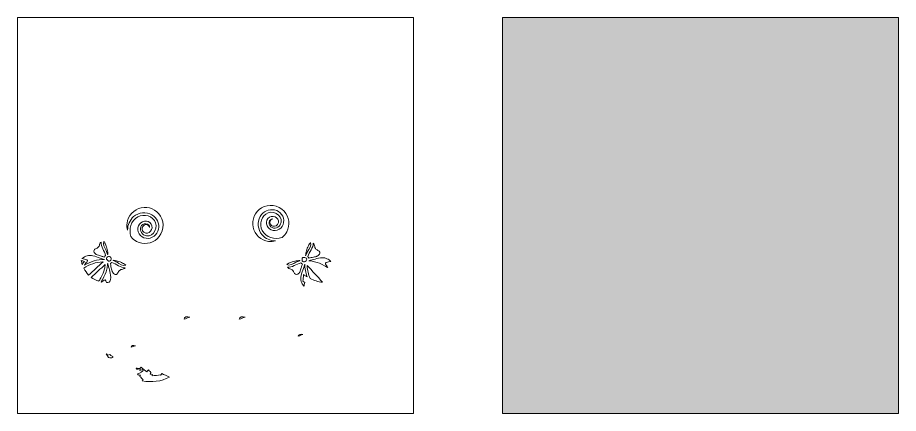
# Model space of a CAD drawing. Header units: inches. Extents: x 843 to 4582, y -2318 to 1360.
# Drawn here: x 2402 to 4582, y -2318 to -1338 of the extents above; entities that cross this region are included whole.
import ezdxf

# ---------------------------------------------------------------- set-up
doc = ezdxf.new("R2010")
doc.units = ezdxf.units.IN
doc.header["$MEASUREMENT"] = 0
doc.layers.add('Layer 1', color=7, linetype='Continuous')

msp = doc.modelspace()

# ---------------------------------------------------------------- hatches: boundary and pattern name
at = {"layer": 'Layer 1', "true_color": 0x264847}
h = msp.add_hatch(color=129, dxfattribs=at)
h.dxf.hatch_style = 2
h.paths.add_polyline_path([(4581.8, -1338.1), (4581.8, -2317.7), (3602.2, -2317.7), (3602.2, -1338.1)])

# ---------------------------------------------------------------- linework, layer by layer
at = {"layer": 'Layer 1', "lineweight": 0}
for points in [[(2402.2, -1338.1), (2402.2, -2317.7), (3381.8, -2317.7), (3381.8, -1338.1), (2402.2, -1338.1)], [(4581.8, -1338.1), (4581.8, -2317.7), (3602.2, -2317.7), (3602.2, -1338.1), (4581.8, -1338.1)]]:
    msp.add_lwpolyline(points, dxfattribs=at)
for points, knots in [([(2714.7, -1869), (2727.4, -1878.1), (2740.2, -1860.8), (2732.7, -1849.1), (2724.9, -1837), (2706.8, -1841), (2701.5, -1853.1), (2695.3, -1867.2), (2705.5, -1882), (2720, -1884.2), (2734.7, -1886.4), (2747.7, -1876.1), (2750.8, -1861.9), (2753.9, -1847.9), (2747.2, -1833.3), (2734.7, -1826.3), (2720.3, -1818.2), (2702, -1820), (2689.3, -1830.7), (2679.5, -1839), (2674.6, -1851.3), (2674.2, -1863.9), (2672.7, -1858.5), (2672.3, -1852.7), (2673, -1847), (2675.2, -1828.3), (2689.7, -1812.6), (2708.1, -1808.7), (2726.5, -1804.8), (2745.9, -1813.2), (2755.7, -1829.3), (2766.8, -1847.5), (2763, -1870.8), (2747.7, -1885.4), (2733.7, -1897.8), (2713.5, -1901), (2696.7, -1892.2), (2691.3, -1889.4), (2686.6, -1885.5), (2682.9, -1880.9), (2682.9, -1880.6), (2682.8, -1880.3), (2682.7, -1880), (2677.1, -1862.2), (2682.2, -1840.3), (2699.8, -1831.3), (2715.3, -1823.3), (2737.4, -1828.5), (2743.6, -1845.9), (2750, -1863.6), (2732.9, -1887.1), (2713.8, -1875.4), (2705.2, -1870.1), (2702.5, -1856), (2712, -1849.9), (2716.4, -1847.1), (2723.2, -1847.4), (2726.7, -1851.6), (2728.2, -1853.4), (2728.9, -1855.7), (2728.8, -1857.9), (2728.6, -1856.3), (2727.8, -1854.5), (2726.1, -1852.7), (2716.2, -1842.9), (2703.6, -1861.1), (2714.7, -1869)], [0, 0, 0, 0, 1, 1, 1, 2, 2, 2, 3, 3, 3, 4, 4, 4, 5, 5, 5, 6, 6, 6, 7, 7, 7, 8, 8, 8, 9, 9, 9, 10, 10, 10, 11, 11, 11, 12, 12, 12, 13, 13, 13, 14, 14, 14, 15, 15, 15, 16, 16, 16, 17, 17, 17, 18, 18, 18, 19, 19, 19, 20, 20, 20, 21, 21, 21, 22, 22, 22, 22]), ([(3045.3, -1850.2), (3054.4, -1837.6), (3037.1, -1824.8), (3025.4, -1832.2), (3013.2, -1840), (3017.2, -1858.1), (3029.3, -1863.5), (3043.4, -1869.7), (3058.3, -1859.5), (3060.4, -1845), (3062.7, -1830.2), (3052.4, -1817.3), (3038.2, -1814.2), (3024.2, -1811.1), (3009.5, -1817.7), (3002.5, -1830.2), (2994.5, -1844.7), (2996.3, -1863), (3007, -1875.6), (3015.3, -1885.4), (3027.6, -1890.4), (3040.1, -1890.8), (3034.7, -1892.2), (3029, -1892.7), (3023.3, -1892), (3004.5, -1889.8), (2988.9, -1875.3), (2985, -1856.8), (2981.1, -1838.4), (2989.4, -1819.1), (3005.5, -1809.3), (3023.8, -1798.2), (3047.1, -1802), (3061.7, -1817.2), (3074.1, -1831.2), (3077.3, -1851.4), (3068.5, -1868.2), (3065.7, -1873.7), (3061.8, -1878.3), (3057.2, -1882.1), (3056.9, -1882.1), (3056.6, -1882.1), (3056.3, -1882.2), (3038.5, -1887.9), (3016.6, -1882.7), (3007.5, -1865.1), (2999.6, -1849.7), (3004.8, -1827.6), (3022.2, -1821.3), (3039.9, -1815), (3063.4, -1832), (3051.6, -1851.2), (3046.4, -1859.8), (3032.2, -1862.4), (3026.2, -1853), (3023.4, -1848.6), (3023.7, -1841.8), (3027.8, -1838.3), (3029.6, -1836.8), (3031.9, -1836), (3034.1, -1836.2), (3032.5, -1836.3), (3030.8, -1837.1), (3029, -1838.9), (3019.1, -1848.7), (3037.3, -1861.4), (3045.3, -1850.2)], [0, 0, 0, 0, 1, 1, 1, 2, 2, 2, 3, 3, 3, 4, 4, 4, 5, 5, 5, 6, 6, 6, 7, 7, 7, 8, 8, 8, 9, 9, 9, 10, 10, 10, 11, 11, 11, 12, 12, 12, 13, 13, 13, 14, 14, 14, 15, 15, 15, 16, 16, 16, 17, 17, 17, 18, 18, 18, 19, 19, 19, 20, 20, 20, 21, 21, 21, 22, 22, 22, 22]), ([(2619.6, -1927), (2618.2, -1928.1), (2617.3, -1929.4), (2616.9, -1930.8), (2614.5, -1930.1), (2612, -1929.2), (2609.9, -1928.6), (2609.2, -1928.4), (2608.5, -1928.1), (2607.7, -1927.9), (2604.1, -1926.7), (2600.4, -1925.2), (2596.6, -1924), (2596.2, -1923.7), (2595.8, -1923.5), (2595.5, -1923.2), (2592.4, -1920.9), (2589.9, -1917.6), (2591.6, -1913.8), (2593, -1910.9), (2593.9, -1911), (2596.5, -1909.7), (2599.6, -1908.1), (2602, -1906.6), (2603.7, -1903.5), (2604.4, -1902.4), (2604.8, -1901.1), (2605.2, -1899.9), (2606.6, -1896), (2605.8, -1895.2), (2609.2, -1893.7), (2607.2, -1904.2), (2617.6, -1916.2), (2619.6, -1927)], [0, 0, 0, 0, 1, 1, 1, 2, 2, 2, 3, 3, 3, 4, 4, 4, 5, 5, 5, 6, 6, 6, 7, 7, 7, 8, 8, 8, 9, 9, 9, 10, 10, 10, 11, 11, 11, 11]), ([(2624.9, -1924.5), (2624.1, -1920.9), (2622.8, -1917.5), (2621.1, -1914.1), (2618.6, -1908.6), (2611.7, -1898.1), (2615.6, -1891.9), (2616.5, -1892.5), (2617.2, -1893.6), (2617.8, -1895.2), (2618.2, -1895.8), (2618.5, -1896.5), (2618.9, -1897.1), (2620.2, -1899.7), (2621.3, -1902.8), (2622.2, -1905.5), (2623.6, -1909.9), (2624.6, -1914.4), (2625.2, -1919), (2625.4, -1920.8), (2625.7, -1922.5), (2625.8, -1924.3), (2625.5, -1924.4), (2625.2, -1924.4), (2624.9, -1924.5)], [0, 0, 0, 0, 1, 1, 1, 2, 2, 2, 3, 3, 3, 4, 4, 4, 5, 5, 5, 6, 6, 6, 7, 7, 7, 8, 8, 8, 8]), ([(3119.9, -1916.6), (3118, -1919.9), (3116.3, -1923.2), (3115.3, -1926.7), (3115.1, -1926.6), (3114.9, -1926.6), (3114.7, -1926.5), (3115.2, -1922.9), (3115.8, -1919.2), (3116.8, -1915.6), (3118.1, -1911.2), (3119.8, -1906.9), (3121.9, -1902.8), (3122.7, -1901.2), (3123.6, -1899.5), (3124.7, -1898), (3125.5, -1896.5), (3126.3, -1895.5), (3127.2, -1895), (3130.6, -1901.4), (3122.9, -1911.4), (3119.9, -1916.6)], [0, 0, 0, 0, 1, 1, 1, 2, 2, 2, 3, 3, 3, 4, 4, 4, 5, 5, 5, 6, 6, 6, 7, 7, 7, 7]), ([(3133.3, -1896.7), (3135.4, -1897.2), (3136.4, -1898.5), (3136.3, -1900.6), (3137.5, -1903.4), (3137.3, -1906.6), (3139, -1909.3), (3140.5, -1911.6), (3142.5, -1912.9), (3144.8, -1914.3), (3147.7, -1915.9), (3150.6, -1916.3), (3150.1, -1921.2), (3149.8, -1924), (3145.9, -1927.1), (3143.7, -1928.3), (3143.1, -1928.6), (3142.5, -1928.9), (3141.9, -1929.2), (3138.4, -1930), (3134.9, -1930.9), (3131.4, -1931.7), (3131.1, -1931.8), (3130.9, -1931.8), (3130.7, -1931.8), (3127.9, -1932.3), (3125.2, -1932.7), (3122.4, -1933.1), (3122.2, -1932.3), (3121.8, -1931.5), (3121.3, -1930.8), (3121.2, -1930.5), (3121, -1930.2), (3120.7, -1929.9), (3120.6, -1929.8), (3120.5, -1929.6), (3120.4, -1929.5), (3123.3, -1918.8), (3134.9, -1907.5), (3133.3, -1896.7)], [0, 0, 0, 0, 1, 1, 1, 2, 2, 2, 3, 3, 3, 4, 4, 4, 5, 5, 5, 6, 6, 6, 7, 7, 7, 8, 8, 8, 9, 9, 9, 10, 10, 10, 11, 11, 11, 12, 12, 12, 13, 13, 13, 13]), ([(2567.5, -1941.4), (2565.4, -1943.8), (2563.8, -1946.4), (2562.4, -1949.2), (2561.8, -1947.5), (2561.2, -1945.7), (2560.8, -1943.9), (2560.4, -1942.5), (2560.1, -1941), (2559.8, -1939.6), (2562.4, -1940), (2564.9, -1940.6), (2567.5, -1941.4)], [0, 0, 0, 0, 1, 1, 1, 2, 2, 2, 3, 3, 3, 4, 4, 4, 4]), ([(2606.1, -1933.1), (2609.6, -1934.3), (2613, -1935.6), (2616.5, -1936.6), (2616.6, -1936.6), (2616.8, -1936.6), (2616.9, -1936.7), (2617, -1936.7), (2617, -1936.8), (2617, -1936.9), (2599.7, -1936.3), (2582.3, -1941.9), (2567.6, -1951), (2569.3, -1947.8), (2571.4, -1944.9), (2574.1, -1942.2), (2575.7, -1940.6), (2575, -1938.3), (2573.1, -1937.5), (2569.3, -1936), (2565.4, -1934.9), (2561.5, -1934.3), (2569.5, -1928.6), (2578.1, -1924.6), (2588.6, -1927.4), (2594.5, -1928.9), (2600.3, -1931.2), (2606.1, -1933.1)], [0, 0, 0, 0, 1, 1, 1, 2, 2, 2, 3, 3, 3, 4, 4, 4, 5, 5, 5, 6, 6, 6, 7, 7, 7, 8, 8, 8, 9, 9, 9, 9]), ([(2631.3, -1940.4), (2626.3, -1944.4), (2617.4, -1932.8), (2625, -1930.2), (2627.5, -1929.3), (2631.4, -1929.2), (2632.9, -1931.9), (2634.2, -1934.4), (2633.2, -1938.4), (2631.3, -1940.4)], [0, 0, 0, 0, 1, 1, 1, 2, 2, 2, 3, 3, 3, 3]), ([(2638.3, -1939), (2638.3, -1938.8), (2638.4, -1938.6), (2638.4, -1938.5), (2642.1, -1939), (2645.8, -1939.5), (2649.3, -1940.6), (2653.8, -1941.9), (2658, -1943.5), (2662.1, -1945.6), (2663.7, -1946.5), (2665.5, -1947.3), (2666.9, -1948.5), (2668.4, -1949.2), (2669.5, -1950), (2670, -1950.9), (2663.5, -1954.3), (2653.5, -1946.6), (2648.3, -1943.6), (2645, -1941.7), (2641.8, -1940.1), (2638.3, -1939)], [0, 0, 0, 0, 1, 1, 1, 2, 2, 2, 3, 3, 3, 4, 4, 4, 5, 5, 5, 6, 6, 6, 7, 7, 7, 7]), ([(3068.2, -1949.3), (3068.8, -1948.5), (3069.9, -1947.8), (3071.4, -1947.1), (3072.1, -1946.8), (3072.7, -1946.5), (3073.4, -1946.1), (3075.9, -1944.7), (3079, -1943.6), (3081.7, -1942.8), (3086.2, -1941.3), (3090.7, -1940.4), (3095.3, -1939.8), (3097, -1939.5), (3098.8, -1939.3), (3100.6, -1939.1), (3100.6, -1939.5), (3100.7, -1939.8), (3100.8, -1940.1), (3097.2, -1940.8), (3093.8, -1942.2), (3090.4, -1943.8), (3084.9, -1946.4), (3074.3, -1953.3), (3068.2, -1949.3)], [0, 0, 0, 0, 1, 1, 1, 2, 2, 2, 3, 3, 3, 4, 4, 4, 5, 5, 5, 6, 6, 6, 7, 7, 7, 8, 8, 8, 8]), ([(3116.7, -1933.6), (3120.7, -1938.7), (3109.1, -1947.5), (3106.4, -1939.9), (3105.6, -1937.4), (3105.5, -1933.5), (3108.2, -1932.1), (3110.7, -1930.7), (3114.7, -1931.7), (3116.7, -1933.6)], [0, 0, 0, 0, 1, 1, 1, 2, 2, 2, 3, 3, 3, 3]), ([(3164.3, -1948.6), (3166.5, -1951.2), (3168.3, -1953.9), (3169.6, -1956.8), (3166.7, -1955), (3163.8, -1953.4), (3161.5, -1952.1), (3153.8, -1947.6), (3145.5, -1944.3), (3136.8, -1942.2), (3133.1, -1941.3), (3129.2, -1940.5), (3125.4, -1940.1), (3124.4, -1940), (3123.5, -1939.9), (3122.5, -1939.8), (3125.4, -1939.2), (3128.4, -1938.1), (3131, -1937.5), (3136.2, -1936.2), (3141.5, -1935), (3146.7, -1933.7), (3154.1, -1931.9), (3160.7, -1931.3), (3167.7, -1934.9), (3171.3, -1936.7), (3174.5, -1939.1), (3177.6, -1941.8), (3173.6, -1942.1), (3169.6, -1942.9), (3165.7, -1944.1), (3163.7, -1944.7), (3162.9, -1946.9), (3164.3, -1948.6)], [0, 0, 0, 0, 1, 1, 1, 2, 2, 2, 3, 3, 3, 4, 4, 4, 5, 5, 5, 6, 6, 6, 7, 7, 7, 8, 8, 8, 9, 9, 9, 10, 10, 10, 11, 11, 11, 11]), ([(2577.9, -1975.3), (2573.3, -1970.5), (2569.3, -1964.9), (2566.2, -1958.5), (2579.7, -1948.9), (2595.7, -1943.2), (2612.3, -1942.5), (2612.7, -1942.4), (2613.1, -1942.5), (2613.5, -1942.5), (2601.7, -1953.4), (2589.8, -1964.3), (2577.9, -1975.3)], [0, 0, 0, 0, 1, 1, 1, 2, 2, 2, 3, 3, 3, 4, 4, 4, 4]), ([(2584.3, -1981), (2595.8, -1970.3), (2607.3, -1959.7), (2618.9, -1949.1), (2618.5, -1952.7), (2618.2, -1956.4), (2617.2, -1960.1), (2615.4, -1967.1), (2612.8, -1973.9), (2609.3, -1980.3), (2607.7, -1983.3), (2605.9, -1986.2), (2603.9, -1989), (2603.6, -1989.5), (2603.2, -1990.1), (2602.8, -1990.7), (2596.1, -1988.6), (2589.8, -1985.3), (2584.3, -1981)], [0, 0, 0, 0, 1, 1, 1, 2, 2, 2, 3, 3, 3, 4, 4, 4, 5, 5, 5, 6, 6, 6, 6]), ([(2622, -1993.7), (2621.7, -1992.3), (2621.3, -1990.9), (2620.9, -1989.5), (2620.3, -1987.4), (2618, -1986.6), (2616.3, -1988), (2614.2, -1989.8), (2612, -1991.3), (2609.7, -1992.5), (2609.4, -1992.5), (2609.1, -1992.4), (2608.8, -1992.3), (2610.3, -1989.8), (2611.7, -1987.2), (2612.8, -1985.3), (2617.3, -1977.6), (2620.7, -1969.2), (2622.8, -1960.6), (2623.7, -1956.8), (2624.4, -1952.9), (2624.8, -1949.1), (2624.9, -1948.2), (2625, -1947.2), (2625.1, -1946.3), (2625.7, -1949.1), (2626.8, -1952.1), (2627.5, -1954.7), (2628.7, -1960), (2630, -1965.2), (2631.3, -1970.4), (2633, -1977.8), (2633.6, -1984.4), (2630.1, -1991.5), (2629.7, -1992.1), (2629.4, -1992.6), (2629.1, -1993.2), (2626.7, -1993.5), (2624.3, -1993.6), (2622, -1993.7)], [0, 0, 0, 0, 1, 1, 1, 2, 2, 2, 3, 3, 3, 4, 4, 4, 5, 5, 5, 6, 6, 6, 7, 7, 7, 8, 8, 8, 9, 9, 9, 10, 10, 10, 11, 11, 11, 12, 12, 12, 13, 13, 13, 13]), ([(2668.2, -1957.1), (2667.7, -1959.1), (2666.5, -1960.1), (2664.4, -1960), (2661.6, -1961.2), (2658.4, -1961), (2655.7, -1962.8), (2653.4, -1964.2), (2652, -1966.2), (2650.7, -1968.6), (2649, -1971.4), (2648.6, -1974.4), (2643.8, -1973.9), (2640.9, -1973.5), (2637.8, -1969.7), (2636.6, -1967.5), (2636.3, -1966.9), (2636, -1966.2), (2635.8, -1965.6), (2634.9, -1962.1), (2634.1, -1958.6), (2633.2, -1955.1), (2633.2, -1954.9), (2633.2, -1954.6), (2633.1, -1954.4), (2632.7, -1951.7), (2632.3, -1948.9), (2631.9, -1946.2), (2632.7, -1945.9), (2633.4, -1945.6), (2634.2, -1945.1), (2634.5, -1944.9), (2634.8, -1944.8), (2635.1, -1944.5), (2635.2, -1944.4), (2635.3, -1944.2), (2635.4, -1944.1), (2646.1, -1947.1), (2657.4, -1958.6), (2668.2, -1957.1)], [0, 0, 0, 0, 1, 1, 1, 2, 2, 2, 3, 3, 3, 4, 4, 4, 5, 5, 5, 6, 6, 6, 7, 7, 7, 8, 8, 8, 9, 9, 9, 10, 10, 10, 11, 11, 11, 12, 12, 12, 13, 13, 13, 13]), ([(3103.2, -1945.4), (3104.3, -1946.7), (3105.6, -1947.6), (3107, -1948.1), (3106.3, -1950.5), (3105.4, -1953), (3104.9, -1955), (3104.6, -1955.8), (3104.4, -1956.5), (3104.1, -1957.2), (3102.9, -1960.9), (3101.5, -1964.6), (3100.2, -1968.4), (3100, -1968.7), (3099.7, -1969.1), (3099.5, -1969.5), (3097.1, -1972.6), (3093.9, -1975.1), (3090, -1973.3), (3087.1, -1972), (3087.2, -1971.1), (3086, -1968.5), (3084.4, -1965.3), (3082.9, -1963), (3079.8, -1961.2), (3078.6, -1960.6), (3077.4, -1960.2), (3076.2, -1959.7), (3072.2, -1958.4), (3071.5, -1959.1), (3069.9, -1955.7), (3080.4, -1957.7), (3092.5, -1947.4), (3103.2, -1945.4)], [0, 0, 0, 0, 1, 1, 1, 2, 2, 2, 3, 3, 3, 4, 4, 4, 5, 5, 5, 6, 6, 6, 7, 7, 7, 8, 8, 8, 9, 9, 9, 10, 10, 10, 11, 11, 11, 11]), ([(3103.7, -1976.4), (3105.2, -1970.5), (3107.5, -1964.7), (3109.4, -1958.8), (3110.5, -1955.4), (3111.9, -1951.9), (3112.8, -1948.4), (3112.9, -1948.3), (3112.9, -1948.2), (3112.9, -1948), (3113, -1948), (3113.1, -1948), (3113.1, -1948), (3112.8, -1958.6), (3114.8, -1969.3), (3118.5, -1979.3), (3117.7, -1978.9), (3116.9, -1978.4), (3116.1, -1978), (3114.3, -1976.9), (3112.5, -1975.8), (3109.8, -1974.2), (3109.1, -1980.9), (3108.6, -1986.5), (3108.2, -1990.4), (3109.8, -1991.5), (3111.5, -1992.6), (3113.2, -1993.6), (3112, -1996.9), (3111.1, -2000.1), (3110.5, -2003.5), (3104.9, -1995.4), (3100.9, -1986.9), (3103.7, -1976.4)], [0, 0, 0, 0, 1, 1, 1, 2, 2, 2, 3, 3, 3, 4, 4, 4, 5, 5, 5, 6, 6, 6, 7, 7, 7, 8, 8, 8, 9, 9, 9, 10, 10, 10, 11, 11, 11, 11]), ([(3126.1, -1983.6), (3121.8, -1973.9), (3119.2, -1963.4), (3118.7, -1952.7), (3118.7, -1952.3), (3118.7, -1951.9), (3118.7, -1951.4), (3131.5, -1965.2), (3144.2, -1979.1), (3156.9, -1992.9), (3145.6, -1992.4), (3135.7, -1988.6), (3126.1, -1983.6)], [0, 0, 0, 0, 1, 1, 1, 2, 2, 2, 3, 3, 3, 4, 4, 4, 4]), ([(2814, -2084.5), (2813.6, -2079.3), (2821.5, -2076.8), (2828.7, -2079.4), (2823.2, -2081.3), (2818.7, -2082.8), (2814, -2084.5)], [0, 0, 0, 0, 1, 1, 1, 2, 2, 2, 2]), ([(2950.8, -2084.5), (2950.5, -2079.3), (2958.3, -2076.8), (2965.6, -2079.4), (2960.1, -2081.3), (2955.5, -2082.8), (2950.8, -2084.5)], [0, 0, 0, 0, 1, 1, 1, 2, 2, 2, 2]), ([(3096.7, -2126.3), (3096.5, -2122.3), (3102.5, -2120.4), (3108.1, -2122.4), (3103.9, -2123.8), (3100.4, -2125), (3096.7, -2126.3)], [0, 0, 0, 0, 1, 1, 1, 2, 2, 2, 2]), ([(2682.8, -2154.1), (2682.6, -2150.3), (2688.4, -2148.4), (2693.8, -2150.3), (2689.7, -2151.7), (2686.3, -2152.9), (2682.8, -2154.1)], [0, 0, 0, 0, 1, 1, 1, 2, 2, 2, 2]), ([(2638.2, -2179.6), (2636.4, -2179.9), (2634.7, -2180.5), (2633, -2180.5), (2631.3, -2180.5), (2629.7, -2180), (2627.3, -2179.6), (2625.2, -2176.5), (2623.2, -2173.3), (2621.4, -2170.1), (2623.2, -2170), (2624.3, -2171.3), (2624.6, -2173.7), (2627, -2173.1), (2628.9, -2172.5), (2630.3, -2172.1), (2631.9, -2173.4), (2633.1, -2175), (2634.6, -2175.4), (2638.2, -2176.3), (2638.3, -2176.1), (2638.2, -2179.6)], [0, 0, 0, 0, 1, 1, 1, 2, 2, 2, 3, 3, 3, 4, 4, 4, 5, 5, 5, 6, 6, 6, 7, 7, 7, 7]), ([(2695.6, -2206), (2698.7, -2206), (2702.3, -2206.9), (2704.9, -2205.8), (2706, -2205.3), (2706.9, -2204.3), (2707.8, -2203.2), (2708, -2203.5), (2708.3, -2203.9), (2708.6, -2204.1), (2710.2, -2205.5), (2711.9, -2206.9), (2713.6, -2208.2), (2710.9, -2209.1), (2708.2, -2210.1), (2704.5, -2211.3), (2705.7, -2209.5), (2706.2, -2208.7), (2706.7, -2207.7), (2696.5, -2209.2), (2696.5, -2209.2), (2695.6, -2206)], [0, 0, 0, 0, 1, 1, 1, 2, 2, 2, 3, 3, 3, 4, 4, 4, 5, 5, 5, 6, 6, 6, 7, 7, 7, 7]), ([(2710.3, -2236.8), (2711.1, -2235.9), (2711.9, -2235.1), (2712.5, -2234.3), (2710, -2231.7), (2707.4, -2229), (2704.8, -2226.1), (2705.4, -2225.1), (2706, -2224.3), (2706.7, -2223.2), (2703.7, -2222.4), (2699.8, -2224.1), (2699.2, -2219.5), (2702.3, -2218.5), (2705.1, -2217.6), (2708.1, -2216.6), (2708.1, -2216.2), (2708.3, -2214.8), (2708.3, -2214.8), (2712.7, -2215.2), (2712.3, -2210.7), (2714.6, -2209), (2716.9, -2210.9), (2719.3, -2212.8), (2721.6, -2214.6), (2723.2, -2212.7), (2724.3, -2211.4), (2725.7, -2209.7), (2727.7, -2213.6), (2734.9, -2214.2), (2730.5, -2220.7), (2732.6, -2220.9), (2734.3, -2221.1), (2736.3, -2221.2), (2735.8, -2222.8), (2735.3, -2224.1), (2735, -2224.8), (2742.2, -2224), (2749.2, -2223.2), (2756.1, -2222.4), (2756.2, -2222.9), (2756.4, -2223.4), (2756.5, -2224), (2757.3, -2222.1), (2758.1, -2220.3), (2758.7, -2219.1), (2765.1, -2222), (2771.4, -2224.9), (2777.8, -2227.9), (2757.6, -2238.6), (2734, -2242), (2710.3, -2236.8)], [0, 0, 0, 0, 1, 1, 1, 2, 2, 2, 3, 3, 3, 4, 4, 4, 5, 5, 5, 6, 6, 6, 7, 7, 7, 8, 8, 8, 9, 9, 9, 10, 10, 10, 11, 11, 11, 12, 12, 12, 13, 13, 13, 14, 14, 14, 15, 15, 15, 16, 16, 16, 17, 17, 17, 17])]:
    msp.add_open_spline(points, degree=3, knots=knots, dxfattribs=at)

doc.saveas('drawing.dxf')
